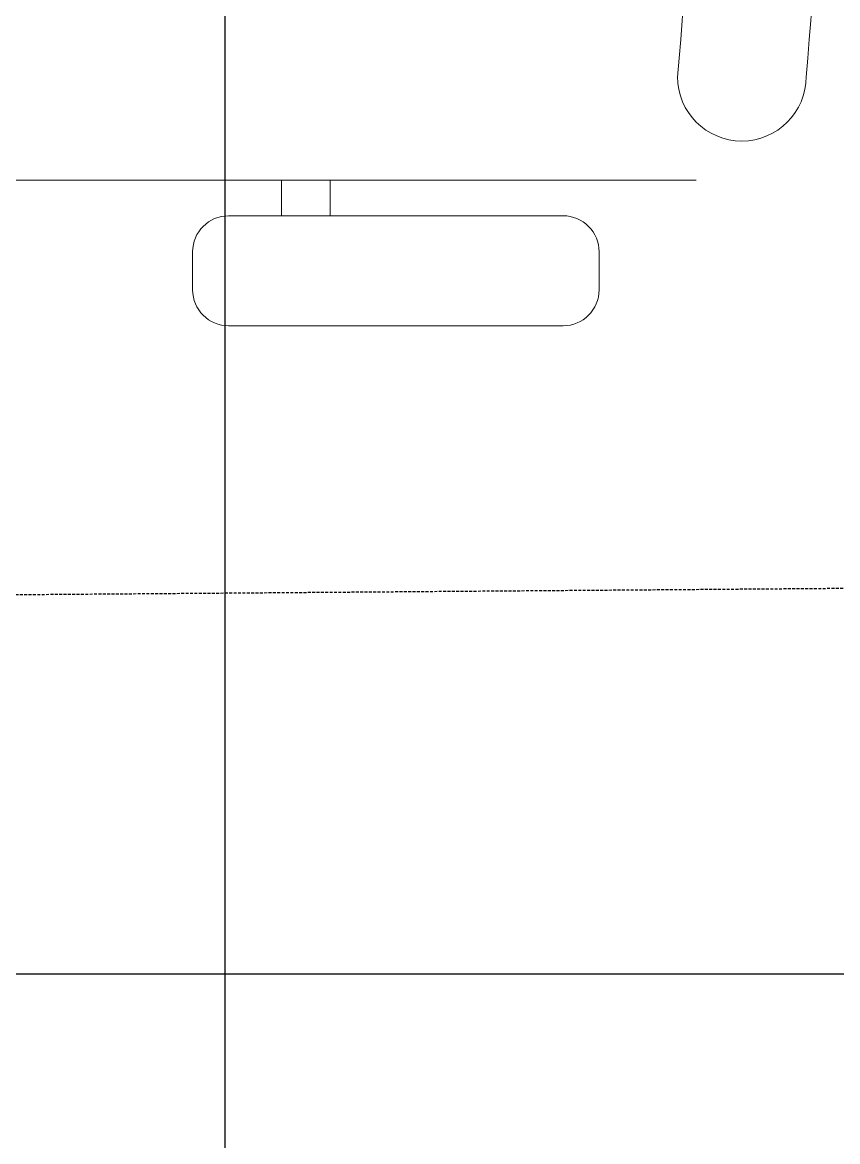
# Model space of a CAD drawing. Extents: x -178977 to 231842, y -29287 to 19916.
# Drawn here: x 29805 to 30250, y 2548 to 3159 of the extents above; entities that cross this region are included whole.
import ezdxf

# ---------------------------------------------------------------- set-up
doc = ezdxf.new("R2010")
doc.units = 0
doc.header["$LTSCALE"] = 0.25
doc.linetypes.add('DASHDOT', pattern=[25.4, 12.7, -6.35, 0, -6.35])
doc.linetypes.add('HIDDEN', pattern=[9.525, 6.35, -3.175])
doc.layers.add('01-First Floor-FUR$0$FALSE CEILING', color=251, linetype='Continuous')
for name, color, linetype, lineweight in [('01-First Floor-FUR$0$LOADING', 253, 'Continuous', 5), ('01-First Floor-FUR$0$NEW Wall', 166, 'Continuous', 5), ('E-LITE-CLNG-CNDT', 6, 'DASHDOT', 35), ('E-POWR-FLOR-CNDT', 6, 'HIDDEN', 25)]:
    doc.layers.add(name, color=color, linetype=linetype, lineweight=lineweight)

# ---------------------------------------------------------------- blocks, each defined once
blk = doc.blocks.new('*X285')
at = {"color": 0}
for p, q in [((5, 3), (5, 3)), ((5, 3), (5, 3)), ((5, 3), (5, 3)), ((5, 3), (5, 3)), ((5, 3), (5, 3)), ((5, 3), (5, 3)), ((5, 3), (5, 3)), ((5, 3), (5, 3)), ((5, 3), (5, 3)), ((5, 3), (5, 3)), ((5, 3), (5, 3)), ((5, 3), (5, 3)), ((5, 3), (5, 3)), ((5, 3), (5, 3)), ((5, 3), (5, 3)), ((5, 3), (5, 3)), ((5, 3), (5, 3)), ((5, 3), (5, 3)), ((5, 3), (5, 3)), ((5, 3), (5, 3)), ((5, 3), (5, 3)), ((5, 3), (5, 3)), ((5, 3), (5, 3)), ((5, 3), (5, 3)), ((5, 3), (5, 3)), ((5, 3), (5, 3)), ((5, 3), (5, 3)), ((5, 3), (5, 3)), ((5, 3), (5, 3)), ((5, 3), (5, 3)), ((5, 3), (5, 3)), ((5, 3), (5, 3)), ((5, 3), (5, 3)), ((5, 3), (5, 3)), ((5, 3), (5, 3)), ((5, 3), (5, 3)), ((5, 3), (5, 3)), ((5, 3), (5, 3)), ((5, 3), (5, 3)), ((5, 3), (5, 3)), ((5, 3), (5, 3)), ((5, 3), (5, 3)), ((5, 3), (5, 3)), ((5, 3), (5, 3)), ((5, 3), (5, 3)), ((5, 3), (5, 3)), ((5, 3), (5, 3)), ((5, 3), (5, 3)), ((5, 3), (5, 3)), ((5, 3), (5, 3)), ((5, 3), (5, 3)), ((5, 3), (5, 3)), ((5, 3), (5, 3)), ((5, 3), (5, 3)), ((5, 3), (5, 3)), ((5, 3), (5, 3)), ((5, 3), (5, 3)), ((5, 3), (5, 3)), ((5, 3), (5, 3)), ((5, 3), (5, 3)), ((5, 3), (5, 3)), ((5, 3), (5, 3)), ((5, 3), (5, 3)), ((5, 3), (5, 3)), ((5, 3), (5, 3)), ((5, 3), (5, 3)), ((6, 3), (5, 3)), ((5, 3), (5, 3)), ((6, 3), (5, 3)), ((5, 3), (5, 3)), ((6, 3), (5, 3)), ((5, 3), (5, 3)), ((6, 3), (5, 3)), ((5, 3), (5, 3)), ((5, 3), (5, 3)), ((5, 3), (5, 3)), ((5, 3), (5, 3)), ((5, 3), (5, 3)), ((5, 3), (5, 3)), ((5, 3), (5, 3)), ((5, 3), (5, 3)), ((5, 3), (5, 3)), ((5, 3), (5, 3)), ((5, 3), (5, 3)), ((5, 3), (5, 3)), ((5, 3), (5, 3)), ((5, 3), (5, 3)), ((5, 3), (5, 3)), ((5, 3), (5, 3)), ((5, 3), (5, 3)), ((5, 3), (5, 3)), ((5, 3), (5, 3)), ((5, 3), (5, 3)), ((5, 3), (5, 3)), ((5, 3), (5, 3)), ((5, 3), (5, 3)), ((6, 3), (6, 3)), ((6, 3), (6, 3)), ((6, 3), (6, 3)), ((6, 3), (6, 3)), ((6, 3), (6, 3)), ((6, 3), (6, 3)), ((6, 3), (6, 3)), ((6, 3), (6, 3)), ((6, 3), (6, 3)), ((6, 3), (6, 3)), ((6, 3), (6, 3)), ((6, 3), (6, 3)), ((6, 3), (6, 3)), ((6, 3), (6, 3)), ((6, 3), (6, 3)), ((6, 3), (6, 3)), ((6, 3), (6, 3)), ((6, 3), (6, 3)), ((6, 3), (6, 3)), ((6, 3), (6, 3)), ((6, 3), (6, 3)), ((6, 3), (6, 3)), ((6, 3), (6, 3)), ((6, 3), (6, 3)), ((6, 3), (6, 3)), ((6, 3), (6, 3)), ((6, 3), (6, 3)), ((6, 3), (6, 3)), ((6, 3), (6, 3)), ((6, 3), (6, 3)), ((6, 3), (6, 3)), ((6, 3), (6, 3)), ((6, 3), (6, 3)), ((6, 3), (6, 3)), ((6, 3), (6, 3)), ((6, 3), (6, 3)), ((6, 3), (6, 3)), ((6, 3), (6, 3)), ((6, 3), (6, 3)), ((6, 3), (6, 3)), ((6, 3), (6, 3)), ((6, 3), (6, 3)), ((6, 3), (6, 3)), ((6, 3), (6, 3)), ((6, 3), (6, 3)), ((6, 3), (6, 3)), ((6, 3), (6, 3)), ((6, 3), (6, 3)), ((6, 3), (6, 3)), ((6, 3), (6, 3)), ((6, 3), (6, 3)), ((6, 3), (6, 3)), ((6, 3), (6, 3)), ((6, 3), (6, 3)), ((6, 3), (6, 3)), ((6, 3), (6, 3)), ((6, 3), (6, 3)), ((6, 3), (6, 3)), ((6, 3), (6, 3)), ((6, 3), (6, 3)), ((6, 3), (6, 3)), ((6, 3), (6, 3)), ((6, 3), (6, 3)), ((6, 3), (6, 3)), ((6, 3), (6, 3)), ((6, 3), (6, 3)), ((6, 3), (6, 3)), ((6, 3), (6, 3)), ((6, 3), (6, 3)), ((6, 3), (6, 3)), ((6, 3), (6, 3)), ((6, 3), (6, 3)), ((6, 3), (6, 3)), ((6, 3), (6, 3)), ((6, 3), (6, 3)), ((6, 3), (6, 3)), ((6, 3), (6, 3)), ((6, 3), (6, 3)), ((6, 3), (6, 3)), ((6, 3), (6, 3)), ((6, 3), (6, 3)), ((6, 3), (6, 3)), ((6, 3), (6, 3)), ((6, 3), (6, 3)), ((6, 3), (6, 3)), ((6, 3), (6, 3)), ((6, 3), (6, 3)), ((6, 3), (6, 3)), ((6, 3), (6, 3)), ((6, 3), (6, 3)), ((6, 3), (6, 3)), ((6, 3), (6, 3)), ((6, 3), (6, 3)), ((6, 3), (6, 3)), ((6, 3), (6, 3)), ((6, 3), (6, 3)), ((6, 3), (6, 3)), ((6, 3), (6, 3)), ((6, 3), (6, 3)), ((6, 3), (6, 3)), ((6, 3), (6, 3)), ((6, 3), (6, 3)), ((6, 3), (6, 3)), ((6, 3), (6, 3)), ((6, 3), (6, 3)), ((6, 3), (6, 3)), ((6, 3), (6, 3)), ((6, 3), (6, 3)), ((6, 3), (6, 3)), ((6, 3), (6, 3)), ((6, 3), (6, 3)), ((6, 3), (6, 3)), ((6, 3), (6, 3)), ((6, 3), (6, 3)), ((6, 3), (6, 3)), ((6, 3), (6, 3)), ((6, 3), (6, 3)), ((6, 3), (6, 3)), ((6, 3), (6, 3)), ((6, 3), (6, 3)), ((6, 3), (6, 3)), ((6, 3), (6, 3)), ((6, 3), (6, 3)), ((6, 3), (6, 3)), ((6, 3), (6, 3)), ((6, 3), (6, 3)), ((6, 3), (6, 3)), ((6, 3), (6, 3)), ((6, 3), (6, 3)), ((6, 3), (6, 3)), ((6, 3), (6, 3)), ((6, 3), (6, 3)), ((6, 3), (6, 3)), ((6, 3), (6, 3)), ((6, 3), (6, 3)), ((6, 3), (6, 3)), ((6, 3), (6, 3)), ((6, 3), (6, 3)), ((6, 3), (6, 3)), ((6, 3), (6, 3)), ((6, 3), (6, 3)), ((6, 3), (6, 3)), ((6, 3), (6, 3)), ((6, 3), (6, 3)), ((6, 3), (6, 3)), ((6, 3), (6, 3)), ((6, 3), (6, 3)), ((6, 3), (6, 3)), ((6, 3), (6, 3)), ((6, 3), (6, 3)), ((6, 3), (6, 3)), ((6, 3), (6, 3)), ((6, 3), (6, 3)), ((6, 3), (6, 3)), ((6, 3), (6, 3)), ((6, 3), (6, 3)), ((6, 3), (6, 3)), ((6, 3), (6, 3)), ((6, 3), (6, 3)), ((6, 3), (6, 3)), ((6, 3), (6, 3)), ((6, 3), (6, 3)), ((6, 3), (6, 3)), ((6, 3), (6, 3)), ((6, 3), (6, 3)), ((6, 3), (6, 3)), ((6, 3), (6, 3)), ((6, 3), (6, 3)), ((6, 3), (6, 3)), ((6, 3), (6, 3)), ((6, 3), (6, 3)), ((6, 3), (6, 3)), ((6, 3), (6, 3)), ((6, 3), (6, 3)), ((6, 3), (6, 3)), ((6, 3), (6, 3)), ((6, 3), (6, 3)), ((6, 3), (6, 3)), ((6, 3), (6, 3)), ((6, 3), (6, 3)), ((6, 3), (6, 3)), ((6, 3), (6, 3)), ((6, 3), (6, 3)), ((6, 3), (6, 3)), ((6, 3), (6, 3)), ((6, 3), (6, 3)), ((6, 3), (6, 3)), ((6, 3), (6, 3)), ((6, 3), (6, 3)), ((6, 3), (6, 3)), ((6, 3), (6, 3)), ((6, 3), (6, 3)), ((6, 3), (6, 3)), ((6, 3), (6, 3)), ((6, 3), (6, 3)), ((6, 3), (6, 3)), ((6, 3), (6, 3)), ((6, 3), (6, 3)), ((6, 3), (6, 3)), ((6, 3), (6, 3)), ((6, 3), (6, 3)), ((6, 3), (6, 3)), ((6, 3), (6, 3)), ((6, 3), (6, 3)), ((6, 3), (5, 3)), ((6, 3), (5, 3)), ((6, 3), (5, 3)), ((6, 3), (5, 3)), ((6, 3), (5, 3)), ((6, 3), (6, 3)), ((6, 3), (6, 3)), ((6, 3), (6, 3)), ((6, 3), (6, 3)), ((6, 3), (6, 3)), ((6, 3), (6, 3)), ((6, 3), (6, 3)), ((6, 3), (6, 3)), ((6, 3), (6, 3)), ((6, 3), (6, 3)), ((6, 3), (6, 3)), ((6, 3), (6, 3)), ((6, 3), (6, 3)), ((6, 3), (6, 3)), ((6, 3), (6, 3)), ((6, 3), (6, 3)), ((6, 3), (6, 3)), ((6, 3), (6, 3)), ((6, 3), (6, 3)), ((6, 3), (6, 3)), ((6, 3), (6, 3)), ((6, 3), (6, 3)), ((6, 3), (6, 3)), ((6, 3), (6, 3)), ((6, 3), (6, 3)), ((6, 3), (6, 3)), ((6, 3), (6, 3)), ((6, 3), (6, 3)), ((6, 3), (6, 3)), ((6, 3), (6, 3)), ((6, 3), (6, 3)), ((6, 3), (6, 3)), ((6, 3), (6, 3)), ((6, 3), (6, 3)), ((6, 3), (6, 3)), ((6, 3), (6, 3)), ((6, 3), (6, 3)), ((6, 3), (6, 3)), ((6, 3), (6, 3)), ((6, 3), (6, 3)), ((6, 3), (6, 3)), ((6, 3), (6, 3)), ((6, 3), (6, 3)), ((6, 3), (6, 3)), ((6, 3), (6, 3)), ((6, 3), (6, 3)), ((6, 3), (6, 3)), ((6, 3), (6, 3)), ((6, 3), (6, 3)), ((6, 3), (6, 3)), ((6, 3), (6, 3)), ((6, 3), (6, 3)), ((6, 3), (6, 3)), ((6, 3), (6, 3)), ((6, 3), (6, 3)), ((6, 3), (6, 3)), ((6, 3), (6, 3)), ((6, 3), (6, 3)), ((6, 3), (6, 3)), ((6, 3), (6, 3)), ((6, 3), (6, 3)), ((6, 3), (6, 3)), ((6, 3), (6, 3)), ((6, 3), (6, 3)), ((6, 3), (6, 3)), ((6, 3), (6, 3)), ((6, 3), (6, 3)), ((6, 3), (6, 3)), ((6, 3), (6, 3)), ((6, 3), (6, 3)), ((6, 3), (6, 3)), ((6, 3), (6, 3)), ((6, 3), (6, 3)), ((6, 3), (6, 3)), ((6, 3), (6, 3)), ((6, 3), (6, 3)), ((6, 3), (6, 3)), ((6, 3), (6, 3)), ((6, 3), (6, 3)), ((6, 3), (6, 3)), ((6, 3), (6, 3)), ((6, 3), (6, 3)), ((6, 3), (6, 3)), ((6, 3), (6, 3)), ((6, 3), (6, 3)), ((6, 3), (6, 3)), ((6, 3), (6, 3)), ((6, 3), (6, 3)), ((6, 3), (6, 3)), ((6, 3), (6, 3)), ((6, 3), (6, 3)), ((6, 3), (6, 3)), ((6, 3), (6, 3)), ((6, 3), (6, 3)), ((6, 3), (6, 3)), ((6, 3), (6, 3)), ((6, 3), (6, 3)), ((6, 3), (6, 3)), ((6, 3), (6, 3)), ((6, 3), (6, 3)), ((6, 3), (6, 3)), ((6, 3), (6, 3)), ((6, 3), (6, 3)), ((6, 3), (6, 3)), ((6, 3), (6, 3)), ((6, 3), (6, 3)), ((6, 3), (6, 3)), ((6, 3), (6, 3)), ((6, 3), (6, 3)), ((6, 3), (6, 3)), ((6, 3), (6, 3)), ((6, 3), (6, 3)), ((6, 3), (6, 3)), ((6, 3), (6, 3)), ((6, 3), (6, 3)), ((6, 3), (6, 3)), ((6, 3), (6, 3)), ((6, 3), (6, 3)), ((6, 3), (6, 3)), ((6, 3), (6, 3)), ((6, 3), (6, 3)), ((6, 3), (6, 3)), ((6, 3), (6, 3)), ((6, 3), (6, 3)), ((6, 3), (6, 3)), ((6, 3), (6, 3)), ((6, 3), (6, 3)), ((6, 3), (6, 3)), ((6, 3), (6, 3)), ((6, 3), (6, 3)), ((6, 3), (6, 3)), ((6, 3), (6, 3)), ((6, 3), (6, 3)), ((6, 3), (6, 3)), ((6, 3), (6, 3)), ((6, 3), (6, 3)), ((6, 3), (6, 3)), ((6, 3), (6, 3)), ((6, 3), (6, 3)), ((6, 3), (6, 3)), ((6, 3), (6, 3)), ((6, 3), (6, 3)), ((6, 3), (6, 3)), ((6, 3), (6, 3)), ((6, 3), (6, 3)), ((6, 3), (6, 3)), ((6, 3), (6, 3)), ((6, 3), (6, 3)), ((6, 3), (6, 3)), ((6, 3), (6, 3)), ((6, 3), (6, 3)), ((6, 3), (6, 3)), ((6, 3), (6, 3)), ((6, 3), (6, 3)), ((6, 3), (6, 3)), ((6, 3), (6, 3)), ((6, 3), (6, 3)), ((6, 3), (6, 3)), ((6, 3), (6, 3)), ((6, 3), (6, 3)), ((6, 3), (6, 3)), ((6, 3), (6, 3)), ((6, 3), (6, 3)), ((6, 3), (6, 3)), ((6, 3), (6, 3)), ((6, 3), (6, 3)), ((6, 3), (6, 3)), ((6, 3), (6, 3)), ((6, 3), (6, 3)), ((6, 3), (6, 3)), ((6, 3), (6, 3)), ((6, 3), (6, 3)), ((6, 3), (6, 3)), ((6, 3), (6, 3)), ((6, 3), (6, 3)), ((6, 3), (6, 3)), ((6, 3), (6, 3)), ((6, 3), (6, 3)), ((6, 3), (6, 3)), ((6, 3), (6, 3)), ((6, 3), (6, 3)), ((6, 3), (6, 3)), ((6, 3), (6, 3)), ((6, 3), (6, 3)), ((6, 3), (6, 3)), ((6, 3), (6, 3)), ((6, 3), (6, 3)), ((6, 3), (6, 3)), ((6, 3), (6, 3)), ((6, 3), (6, 3)), ((6, 3), (6, 3)), ((6, 3), (6, 3)), ((6, 3), (6, 3)), ((6, 3), (6, 3)), ((6, 3), (6, 3)), ((6, 3), (6, 3)), ((6, 3), (6, 3)), ((6, 3), (6, 3)), ((6, 3), (6, 3)), ((6, 3), (6, 3)), ((6, 3), (6, 3)), ((6, 3), (6, 3)), ((6, 3), (6, 3)), ((6, 3), (6, 3)), ((6, 3), (6, 3)), ((6, 3), (6, 3)), ((6, 3), (6, 3)), ((6, 3), (6, 3)), ((6, 3), (6, 3)), ((6, 3), (6, 3)), ((6, 3), (6, 3)), ((6, 3), (6, 3)), ((6, 3), (6, 3)), ((6, 3), (6, 3)), ((6, 3), (6, 3)), ((6, 3), (6, 3)), ((6, 3), (6, 3)), ((6, 3), (6, 3)), ((6, 3), (6, 3)), ((6, 3), (6, 3)), ((6, 3), (6, 3)), ((6, 3), (6, 3)), ((6, 3), (6, 3)), ((6, 3), (6, 3)), ((6, 3), (6, 3)), ((6, 3), (6, 3)), ((6, 3), (6, 3)), ((6, 3), (6, 3)), ((6, 3), (6, 3)), ((6, 3), (6, 3)), ((6, 3), (6, 3)), ((6, 3), (6, 3)), ((6, 3), (6, 3)), ((6, 3), (6, 3)), ((6, 3), (6, 3)), ((6, 3), (6, 3)), ((6, 3), (6, 3)), ((6, 3), (6, 3)), ((6, 3), (6, 3)), ((6, 3), (6, 3)), ((6, 3), (6, 3)), ((6, 3), (6, 3)), ((6, 3), (6, 3)), ((6, 3), (6, 3)), ((6, 3), (6, 3)), ((6, 3), (6, 3)), ((6, 3), (6, 3)), ((6, 3), (6, 3)), ((6, 3), (6, 3)), ((6, 3), (6, 3)), ((6, 3), (6, 3)), ((6, 3), (6, 3)), ((6, 3), (6, 3)), ((6, 3), (6, 3)), ((6, 3), (6, 3)), ((6, 3), (6, 3)), ((6, 3), (6, 3)), ((6, 3), (6, 3)), ((6, 3), (6, 3)), ((6, 3), (6, 3)), ((6, 3), (6, 3)), ((6, 3), (6, 3)), ((6, 3), (6, 3)), ((6, 3), (6, 3)), ((6, 3), (6, 3)), ((6, 3), (6, 3)), ((6, 3), (6, 3)), ((6, 3), (6, 3)), ((6, 3), (6, 3)), ((6, 3), (6, 3)), ((6, 3), (6, 3)), ((6, 3), (6, 3)), ((6, 3), (6, 3)), ((6, 3), (6, 3)), ((6, 3), (6, 3)), ((6, 3), (6, 3)), ((6, 3), (6, 3)), ((6, 3), (6, 3)), ((6, 3), (6, 3)), ((6, 3), (6, 3)), ((6, 3), (6, 3)), ((6, 3), (6, 3)), ((6, 3), (6, 3)), ((6, 3), (6, 3)), ((6, 3), (6, 3)), ((6, 3), (6, 3)), ((6, 3), (6, 3)), ((6, 3), (6, 3)), ((6, 3), (6, 3)), ((6, 3), (6, 3)), ((6, 3), (6, 3)), ((6, 3), (6, 3)), ((6, 3), (6, 3)), ((6, 3), (6, 3)), ((6, 3), (6, 3)), ((6, 3), (6, 3)), ((6, 3), (6, 3)), ((6, 3), (6, 3)), ((6, 3), (6, 3)), ((6, 3), (6, 3)), ((6, 3), (6, 3)), ((6, 3), (6, 3)), ((6, 3), (6, 3)), ((6, 3), (6, 3)), ((6, 3), (6, 3)), ((6, 3), (6, 3)), ((6, 3), (6, 3)), ((6, 3), (6, 3)), ((6, 3), (6, 3)), ((6, 3), (6, 3)), ((6, 3), (6, 3)), ((6, 3), (6, 3)), ((6, 3), (6, 3)), ((6, 3), (6, 3)), ((6, 3), (6, 3)), ((6, 3), (6, 3)), ((6, 3), (6, 3))]:
    blk.add_line(p, q, dxfattribs=at)
blk = doc.blocks.new('*X286')
at = {"color": 0}
for p, q in [((13, 1), (13, 1)), ((13, 1), (13, 1)), ((13, 1), (13, 1)), ((13, 1), (13, 1)), ((13, 1), (13, 1)), ((13, 1), (13, 1)), ((13, 1), (13, 1)), ((13, 1), (13, 1)), ((13, 1), (13, 1)), ((13, 1), (13, 1)), ((13, 1), (13, 1)), ((13, 1), (13, 1)), ((13, 1), (13, 1)), ((13, 1), (13, 1)), ((13, 1), (13, 1)), ((13, 1), (14, 1)), ((13, 1), (14, 1)), ((13, 1), (14, 1)), ((13, 1), (13, 1)), ((13, 1), (13, 1)), ((13, 1), (13, 1)), ((13, 1), (13, 1)), ((13, 1), (13, 1)), ((13, 1), (13, 1)), ((13, 1), (13, 1)), ((13, 1), (13, 1)), ((13, 1), (13, 1)), ((13, 1), (13, 1)), ((13, 1), (13, 1)), ((13, 1), (13, 1)), ((13, 1), (13, 1)), ((13, 1), (13, 1)), ((13, 1), (13, 1)), ((13, 1), (13, 1)), ((13, 1), (13, 1)), ((13, 1), (13, 1)), ((13, 1), (13, 1)), ((13, 1), (13, 1)), ((13, 1), (13, 1)), ((13, 1), (13, 1)), ((13, 1), (13, 1)), ((13, 1), (13, 1)), ((13, 1), (13, 1)), ((13, 1), (13, 1)), ((13, 1), (13, 1)), ((13, 1), (13, 1)), ((13, 1), (13, 1)), ((13, 1), (13, 1)), ((13, 1), (13, 1)), ((13, 1), (13, 1)), ((13, 1), (13, 1)), ((13, 1), (13, 1)), ((13, 1), (13, 1)), ((13, 1), (13, 1)), ((13, 1), (13, 1)), ((13, 1), (13, 1)), ((13, 1), (13, 1)), ((13, 1), (13, 1)), ((13, 1), (13, 1)), ((13, 1), (13, 1)), ((13, 1), (13, 1)), ((13, 1), (13, 1)), ((13, 1), (13, 1)), ((13, 1), (13, 1)), ((13, 1), (13, 1)), ((13, 1), (13, 1)), ((13, 1), (13, 1)), ((13, 1), (13, 1)), ((13, 1), (13, 1)), ((13, 1), (13, 1)), ((13, 1), (13, 1)), ((13, 1), (13, 1)), ((13, 1), (13, 1)), ((13, 1), (13, 1)), ((13, 1), (13, 1)), ((13, 1), (13, 1)), ((13, 1), (13, 1)), ((13, 1), (13, 1)), ((13, 1), (13, 1)), ((13, 1), (13, 1)), ((13, 1), (13, 1)), ((13, 1), (13, 1)), ((13, 1), (13, 1)), ((13, 1), (13, 1)), ((13, 1), (13, 1)), ((13, 1), (13, 1)), ((13, 1), (13, 1)), ((13, 1), (13, 1)), ((13, 1), (13, 1)), ((13, 1), (13, 1)), ((13, 1), (13, 1)), ((13, 1), (13, 1)), ((13, 1), (13, 1)), ((13, 1), (13, 1)), ((13, 1), (13, 1)), ((13, 1), (13, 1)), ((13, 1), (13, 1)), ((13, 1), (13, 1)), ((13, 1), (13, 1)), ((13, 1), (13, 1)), ((13, 1), (13, 1)), ((13, 1), (13, 1)), ((13, 1), (13, 1)), ((13, 1), (13, 1)), ((13, 1), (13, 1)), ((13, 1), (13, 1)), ((13, 1), (13, 1)), ((13, 1), (13, 1)), ((13, 1), (13, 1)), ((13, 1), (13, 1)), ((13, 1), (13, 1)), ((13, 1), (13, 1)), ((13, 1), (13, 1)), ((13, 1), (13, 1)), ((13, 1), (13, 1)), ((13, 1), (13, 1)), ((13, 1), (13, 1)), ((13, 1), (13, 1)), ((13, 1), (13, 1)), ((13, 1), (13, 1)), ((13, 1), (13, 1)), ((13, 1), (13, 1)), ((13, 1), (13, 1)), ((13, 1), (14, 1)), ((13, 0), (13, 0)), ((13, 0), (13, 0)), ((13, 0), (13, 0)), ((13, 0), (13, 0)), ((13, 0), (13, 0)), ((13, 0), (13, 0)), ((13, 0), (13, 0)), ((13, 0), (13, 0)), ((13, 0), (13, 0)), ((13, 0), (13, 0)), ((13, 0), (13, 0)), ((13, 0), (13, 0)), ((13, 0), (13, 0)), ((13, 0), (13, 0)), ((13, 0), (13, 0)), ((13, 0), (13, 0)), ((13, 0), (13, 0)), ((13, 0), (13, 0)), ((13, 0), (13, 0)), ((13, 0), (13, 0)), ((13, 0), (13, 0)), ((13, 0), (13, 0)), ((13, 0), (13, 0)), ((13, 0), (13, 0)), ((13, 0), (13, 0)), ((13, 0), (13, 0)), ((13, 0), (13, 0)), ((13, 0), (13, 0)), ((13, 0), (13, 0)), ((13, 0), (13, 0)), ((13, 0), (13, 0)), ((13, 0), (13, 0)), ((13, 0), (13, 0)), ((13, 0), (13, 0)), ((13, 0), (13, 0)), ((13, 0), (13, 0)), ((13, 0), (13, 0)), ((13, 0), (13, 0)), ((13, 0), (13, 0)), ((13, 0), (13, 0)), ((13, 0), (13, 0)), ((13, 0), (13, 0)), ((13, 0), (13, 0)), ((13, 0), (13, 0)), ((13, 0), (13, 0)), ((13, 0), (13, 0)), ((13, 0), (13, 0)), ((13, 0), (13, 0)), ((13, 0), (14, 0)), ((13, 0), (14, 0)), ((13, 0), (13, 0)), ((13, 0), (14, 0)), ((14, 1), (14, 1)), ((14, 1), (14, 1)), ((14, 1), (14, 1)), ((14, 1), (14, 1)), ((14, 1), (14, 1)), ((14, 1), (14, 1)), ((14, 1), (14, 1)), ((14, 1), (14, 1)), ((14, 1), (14, 1)), ((14, 1), (14, 1)), ((14, 1), (14, 1)), ((14, 1), (14, 1)), ((14, 1), (14, 1)), ((14, 1), (14, 1)), ((14, 1), (14, 1)), ((14, 1), (14, 1)), ((14, 1), (14, 1)), ((14, 1), (14, 1)), ((14, 1), (14, 1)), ((14, 1), (14, 1)), ((14, 1), (14, 1)), ((14, 1), (14, 1)), ((14, 1), (14, 1)), ((14, 1), (14, 1)), ((14, 1), (14, 1)), ((14, 1), (14, 1)), ((14, 1), (14, 1)), ((14, 1), (14, 1)), ((14, 1), (14, 1)), ((14, 1), (14, 1)), ((14, 1), (14, 1)), ((14, 1), (14, 1)), ((14, 1), (14, 1)), ((14, 1), (14, 1)), ((14, 1), (14, 1)), ((14, 1), (14, 1)), ((14, 1), (14, 1)), ((14, 1), (14, 1)), ((14, 1), (14, 1)), ((14, 1), (14, 1)), ((14, 1), (14, 1)), ((14, 1), (14, 1)), ((14, 1), (14, 1)), ((14, 1), (14, 1)), ((14, 1), (14, 1)), ((14, 1), (14, 1)), ((14, 1), (14, 1)), ((14, 1), (14, 1)), ((14, 1), (14, 1)), ((14, 1), (14, 1)), ((14, 1), (14, 1)), ((14, 1), (14, 1)), ((14, 1), (14, 1)), ((14, 1), (14, 1)), ((14, 1), (14, 1)), ((14, 1), (14, 1)), ((14, 1), (14, 1)), ((14, 1), (14, 1)), ((14, 1), (14, 1)), ((14, 1), (14, 1)), ((14, 1), (14, 1)), ((14, 1), (14, 1)), ((14, 1), (14, 1)), ((14, 1), (14, 1)), ((14, 1), (14, 1)), ((14, 1), (14, 1)), ((14, 1), (14, 1)), ((14, 1), (14, 1)), ((14, 1), (14, 1)), ((14, 1), (14, 1)), ((14, 1), (14, 1)), ((14, 1), (14, 1)), ((14, 1), (14, 1)), ((14, 1), (14, 1)), ((14, 1), (14, 1)), ((14, 1), (14, 1)), ((14, 1), (14, 1)), ((14, 1), (14, 1)), ((14, 1), (14, 1)), ((14, 1), (14, 1)), ((14, 1), (14, 1)), ((14, 1), (14, 1)), ((14, 1), (14, 1)), ((14, 1), (14, 1)), ((14, 1), (14, 1)), ((14, 1), (14, 1)), ((14, 1), (14, 1)), ((14, 1), (14, 1)), ((14, 1), (14, 1)), ((14, 1), (14, 1)), ((14, 1), (14, 1)), ((14, 1), (14, 1)), ((14, 1), (14, 1)), ((14, 1), (14, 1)), ((14, 0), (14, 0)), ((14, 0), (14, 0)), ((14, 0), (14, 0)), ((14, 0), (14, 0)), ((14, 0), (14, 0)), ((14, 0), (14, 0)), ((14, 0), (14, 0)), ((14, 0), (14, 0)), ((14, 0), (14, 0)), ((14, 0), (14, 0)), ((14, 0), (14, 0)), ((14, 0), (14, 0)), ((14, 0), (14, 0)), ((14, 0), (14, 0)), ((14, 0), (14, 0)), ((14, 0), (14, 0)), ((14, 0), (14, 0)), ((14, 0), (14, 0)), ((14, 0), (14, 0)), ((14, 0), (14, 0)), ((14, 0), (14, 0)), ((14, 0), (14, 0)), ((14, 0), (14, 0)), ((14, 0), (14, 0)), ((14, 0), (14, 0)), ((14, 0), (14, 0)), ((14, 0), (14, 0)), ((14, 0), (14, 0)), ((14, 0), (14, 0)), ((14, 0), (14, 0)), ((14, 0), (14, 0)), ((14, 0), (14, 0)), ((14, 0), (14, 0)), ((14, 0), (14, 0)), ((14, 0), (14, 0)), ((14, 0), (14, 0)), ((14, 0), (14, 0)), ((14, 0), (14, 0)), ((14, 0), (14, 0)), ((14, 0), (14, 0)), ((14, 0), (14, 0)), ((14, 0), (14, 0)), ((14, 0), (14, 0)), ((14, 0), (14, 0)), ((14, 0), (14, 0)), ((14, 0), (14, 0)), ((14, 0), (14, 0)), ((14, 0), (14, 0)), ((13, 0), (13, 0)), ((13, 0), (14, 0)), ((13, 0), (13, 0)), ((13, 0), (14, 0)), ((13, 0), (13, 0)), ((13, 0), (14, 0)), ((13, 0), (13, 0)), ((13, 0), (13, 0)), ((13, 0), (13, 0)), ((13, 0), (13, 0)), ((13, 0), (14, 0)), ((13, 0), (13, 0)), ((13, 0), (14, 0)), ((13, 0), (13, 0)), ((13, 0), (14, 0)), ((13, 0), (13, 0)), ((13, 0), (14, 0)), ((13, 0), (13, 0)), ((13, 0), (14, 0)), ((13, 0), (13, 0)), ((13, 0), (14, 0)), ((13, 0), (13, 0)), ((13, 0), (14, 0)), ((13, 0), (13, 0)), ((13, 0), (13, 0)), ((13, 0), (13, 0)), ((13, 0), (14, 0)), ((13, 0), (13, 0)), ((13, 0), (14, 0)), ((13, 0), (13, 0)), ((13, 0), (14, 0)), ((13, 0), (13, 0)), ((13, 0), (14, 0)), ((13, 0), (13, 0)), ((13, 0), (13, 0)), ((13, 0), (13, 0)), ((13, 0), (13, 0)), ((13, 0), (13, 0)), ((13, 0), (13, 0)), ((13, 0), (13, 0)), ((13, 0), (13, 0)), ((13, 0), (13, 0)), ((13, 0), (13, 0)), ((13, 0), (13, 0)), ((13, 0), (13, 0)), ((13, 0), (13, 0)), ((13, 0), (13, 0)), ((13, 0), (13, 0)), ((13, 0), (13, 0)), ((13, 0), (13, 0)), ((13, 0), (13, 0)), ((13, 0), (13, 0)), ((13, 0), (13, 0)), ((13, 0), (13, 0)), ((13, 0), (13, 0)), ((13, 0), (13, 0)), ((13, 0), (13, 0)), ((13, 0), (13, 0)), ((13, 0), (13, 0)), ((13, 0), (13, 0)), ((13, 0), (13, 0)), ((13, 0), (13, 0)), ((13, 0), (13, 0)), ((13, 0), (13, 0)), ((13, -1), (13, -1)), ((13, -1), (13, -1)), ((13, -1), (13, -1)), ((13, -1), (13, -1)), ((13, -1), (13, -1)), ((13, -1), (14, -1)), ((13, -1), (13, -1)), ((14, 0), (14, 0)), ((14, 0), (14, 0)), ((14, 0), (14, 0)), ((14, 0), (14, 0)), ((14, 0), (14, 0)), ((14, 0), (14, 0)), ((14, 0), (14, 0)), ((14, 0), (14, 0)), ((14, 0), (14, 0)), ((14, 0), (14, 0)), ((14, 0), (14, 0)), ((14, 0), (14, 0)), ((14, 0), (14, 0)), ((14, 0), (14, 0)), ((14, 0), (14, 0)), ((13, 0), (14, 0)), ((14, 0), (14, 0)), ((14, 0), (14, 0)), ((14, 0), (14, 0)), ((14, 0), (14, 0)), ((14, 0), (14, 0)), ((14, 0), (14, 0)), ((14, 0), (14, 0)), ((14, 0), (14, 0)), ((14, 0), (14, 0)), ((14, 0), (14, 0)), ((14, 0), (14, 0)), ((14, 0), (14, 0)), ((14, 0), (14, 0)), ((14, 0), (14, 0)), ((14, 0), (14, 0)), ((14, 0), (14, 0)), ((14, 0), (14, 0)), ((14, 0), (14, 0)), ((14, 0), (14, 0)), ((14, 0), (14, 0)), ((14, 0), (14, 0)), ((14, 0), (14, 0)), ((14, 0), (14, 0)), ((14, 0), (14, 0)), ((14, 0), (14, 0)), ((14, 0), (14, 0)), ((14, 0), (14, 0)), ((14, 0), (14, 0)), ((14, 0), (14, 0)), ((14, 0), (14, 0)), ((14, 0), (14, 0)), ((14, 0), (14, 0)), ((14, 0), (14, 0)), ((14, 0), (14, 0)), ((14, -1), (14, -1)), ((14, -1), (14, -1)), ((14, -1), (14, -1)), ((14, -1), (14, -1)), ((14, -1), (14, -1))]:
    blk.add_line(p, q, dxfattribs=at)
blk = doc.blocks.new('01-First Floor-FUR$0$GF21018-P')
at = {"color": 0}
for p, q in [((0.22049, 0.47563), (0.22049, 0.0675)), ((0.25963, 0.34221), (0.2804, 0.34221)), ((0.24001, 0.32259), (0.24001, 0.14)), ((0.30001, 0.32259), (0.30001, 0.14)), ((0.22049, 0.29372), (0.24001, 0.29372)), ((0.22049, 0.26708), (0.24001, 0.26708)), ((0.25963, 0.12039), (0.2804, 0.12039))]:
    blk.add_line(p, q, dxfattribs=at)
for points in [[(0.24001, 0.29372), (0.24001, 0.29372), (0.24001, 0.29372), (0.24001, 0.29372), (0.24001, 0.29372), (0.24001, 0.29372), (0.24001, 0.29372), (0.24001, 0.29372), (0.24001, 0.29372), (0.24001, 0.29372), (0.24001, 0.29372), (0.24001, 0.29372), (0.24001, 0.29372), (0.24001, 0.29372), (0.24001, 0.29372), (0.24001, 0.29372), (0.24001, 0.29372), (0.24001, 0.29372), (0.24001, 0.29372), (0.24001, 0.29372), (0.24001, 0.29372), (0.24001, 0.29372), (0.24001, 0.29372), (0.24001, 0.29372), (0.24001, 0.29372), (0.24001, 0.29372), (0.24001, 0.29372), (0.24001, 0.29372), (0.24001, 0.29372), (0.24001, 0.29372), (0.24001, 0.29372), (0.24001, 0.29372), (0.24001, 0.29372), (0.24001, 0.29372), (0.24001, 0.29372), (0.24001, 0.29372), (0.24001, 0.29372), (0.24001, 0.29372), (0.24001, 0.29372), (0.24001, 0.29372), (0.24001, 0.29372), (0.24001, 0.29372), (0.24001, 0.29372), (0.24001, 0.29372), (0.24001, 0.29372), (0.24001, 0.29372), (0.24001, 0.29372), (0.24001, 0.29372), (0.24001, 0.29372), (0.24001, 0.29372), (0.24001, 0.29372), (0.24001, 0.29372), (0.24001, 0.29372), (0.24001, 0.29372), (0.24001, 0.29372), (0.24001, 0.29372), (0.24001, 0.29372), (0.24001, 0.29372), (0.24001, 0.29372), (0.24001, 0.29372), (0.24001, 0.29372), (0.24001, 0.29372), (0.24001, 0.29372), (0.24001, 0.29372), (0.24001, 0.29372), (0.24001, 0.29372), (0.24001, 0.29372), (0.24001, 0.29372), (0.24001, 0.29372), (0.24001, 0.29372), (0.24001, 0.29372), (0.24001, 0.29372), (0.24001, 0.29372), (0.24001, 0.29372), (0.24001, 0.29372), (0.24001, 0.29372), (0.24001, 0.29372), (0.24001, 0.29372), (0.24001, 0.29372), (0.24001, 0.29372), (0.24001, 0.29372), (0.24001, 0.29372), (0.24001, 0.29372), (0.24001, 0.29372), (0.24001, 0.29372), (0.24001, 0.29372), (0.24001, 0.29372), (0.24001, 0.29372), (0.24001, 0.29372), (0.24001, 0.29372), (0.24001, 0.29372), (0.24001, 0.29372), (0.24001, 0.29372), (0.24001, 0.29372), (0.24001, 0.29372), (0.24001, 0.29372), (0.24001, 0.29372), (0.24001, 0.29372), (0.24001, 0.29372), (0.24001, 0.29372), (0.24001, 0.29372), (0.24001, 0.29372), (0.24001, 0.29372), (0.24001, 0.29372), (0.24001, 0.29372), (0.24001, 0.29372), (0.24001, 0.29372), (0.24001, 0.29372), (0.24001, 0.29372), (0.24001, 0.29372), (0.24001, 0.29372), (0.24001, 0.29372), (0.24001, 0.29372), (0.24001, 0.29372), (0.24001, 0.29372), (0.24001, 0.29372), (0.24001, 0.29372), (0.24001, 0.29372), (0.24001, 0.29372), (0.24001, 0.29372), (0.24001, 0.29372), (0.24001, 0.29372), (0.24001, 0.29372), (0.24001, 0.29372), (0.24001, 0.29372), (0.24001, 0.29372), (0.24001, 0.29372), (0.24001, 0.29372), (0.24001, 0.29372), (0.24001, 0.29372), (0.24001, 0.29372), (0.24001, 0.29372), (0.24001, 0.29372), (0.24001, 0.29372), (0.24001, 0.29372), (0.24001, 0.29372), (0.24001, 0.29372), (0.24001, 0.29372), (0.24001, 0.29372), (0.24001, 0.29372), (0.24001, 0.29372), (0.24001, 0.29372), (0.24001, 0.29372), (0.24001, 0.29372), (0.24001, 0.29372), (0.24001, 0.29372), (0.24001, 0.29372), (0.24001, 0.29372), (0.24001, 0.29372), (0.24001, 0.29372), (0.24001, 0.29372), (0.24001, 0.29372), (0.24001, 0.29372), (0.24001, 0.29372), (0.24001, 0.29372), (0.24001, 0.29372), (0.24001, 0.29372), (0.24001, 0.29372), (0.24001, 0.29372), (0.24001, 0.29372), (0.24001, 0.29372), (0.24001, 0.29372), (0.24001, 0.29372), (0.24001, 0.29372), (0.24001, 0.29372), (0.24001, 0.29372), (0.24001, 0.29372), (0.24001, 0.29372), (0.24001, 0.29372), (0.24001, 0.29372), (0.24001, 0.29372), (0.24001, 0.29372), (0.24001, 0.29372), (0.24001, 0.29372), (0.24001, 0.29372), (0.24001, 0.29372), (0.24001, 0.29372), (0.24001, 0.29372), (0.24001, 0.29372), (0.24001, 0.29372), (0.24001, 0.29372), (0.24001, 0.29372), (0.24001, 0.29372), (0.24001, 0.29372), (0.24001, 0.29372), (0.24001, 0.29372), (0.24001, 0.29372), (0.24001, 0.29372), (0.24001, 0.29372), (0.24001, 0.29372), (0.24001, 0.29372), (0.24001, 0.29372), (0.24001, 0.29372), (0.24001, 0.29372), (0.24001, 0.29372), (0.24001, 0.29372), (0.24001, 0.29372), (0.24001, 0.29372), (0.24001, 0.29372), (0.24001, 0.29372), (0.24001, 0.29372), (0.24001, 0.29372), (0.24001, 0.29372), (0.24001, 0.29372), (0.24001, 0.29372), (0.24001, 0.29372), (0.24001, 0.29372), (0.24001, 0.29372), (0.24001, 0.29372), (0.24001, 0.29372), (0.24001, 0.29372), (0.24001, 0.29372), (0.24001, 0.29372), (0.24001, 0.29372), (0.24001, 0.29372), (0.24001, 0.29372), (0.24001, 0.29372), (0.24001, 0.29372), (0.24001, 0.29372), (0.24001, 0.29372), (0.24001, 0.29372), (0.24001, 0.29372), (0.24001, 0.29372), (0.24001, 0.29372), (0.24001, 0.29372), (0.24001, 0.29372), (0.24001, 0.29372), (0.24001, 0.29372), (0.24001, 0.29372), (0.24001, 0.29372), (0.24001, 0.29372), (0.24001, 0.29372), (0.24001, 0.29372), (0.24001, 0.29372), (0.24001, 0.29372), (0.24001, 0.29372), (0.24001, 0.29372), (0.24001, 0.29372), (0.24001, 0.29372), (0.24001, 0.29372), (0.24001, 0.29372), (0.24001, 0.29372), (0.24001, 0.29372), (0.24001, 0.29372), (0.24001, 0.29372), (0.24001, 0.29372), (0.24001, 0.29372), (0.24001, 0.29372), (0.24001, 0.29372), (0.24001, 0.29372), (0.24001, 0.29372), (0.24001, 0.29372), (0.24001, 0.29372), (0.24001, 0.29372), (0.24001, 0.29372), (0.24001, 0.29372), (0.24001, 0.29372), (0.24001, 0.29372), (0.24001, 0.29372), (0.24001, 0.29372), (0.24001, 0.29372), (0.24001, 0.29372), (0.24001, 0.29372), (0.24001, 0.29372), (0.24001, 0.29372), (0.24001, 0.29372), (0.24001, 0.29372), (0.24001, 0.29372), (0.24001, 0.29372), (0.24001, 0.29372), (0.24001, 0.29372), (0.24001, 0.29372), (0.24001, 0.29372), (0.24001, 0.29372), (0.24001, 0.29372), (0.24001, 0.29372), (0.24001, 0.29372)], [(0.24001, 0.29372), (0.24001, 0.29372), (0.24001, 0.29372), (0.24001, 0.29372), (0.24001, 0.29372), (0.24001, 0.29372), (0.24001, 0.29372), (0.24001, 0.29372), (0.24001, 0.29372), (0.24001, 0.29372), (0.24001, 0.29372), (0.24001, 0.29372), (0.24001, 0.29372), (0.24001, 0.29372), (0.24001, 0.29372), (0.24001, 0.29372), (0.24001, 0.29372), (0.24001, 0.29372), (0.24001, 0.29372), (0.24001, 0.29372), (0.24001, 0.29372), (0.24001, 0.29372), (0.24001, 0.29372), (0.24001, 0.29372), (0.24001, 0.29372), (0.24001, 0.29372), (0.24001, 0.29372), (0.24001, 0.29372), (0.24001, 0.29372), (0.24001, 0.29372), (0.24001, 0.29372), (0.24001, 0.29372), (0.24001, 0.29372), (0.24001, 0.29372), (0.24001, 0.29372), (0.24001, 0.29372), (0.24001, 0.29372), (0.24001, 0.29372), (0.24001, 0.29372), (0.24001, 0.29372), (0.24001, 0.29372), (0.24001, 0.29372), (0.24001, 0.29372), (0.24001, 0.29372), (0.24001, 0.29372), (0.24001, 0.29372), (0.24001, 0.29372), (0.24001, 0.29372), (0.24001, 0.29372), (0.24001, 0.29372), (0.24001, 0.29372), (0.24001, 0.29372), (0.24001, 0.29372), (0.24001, 0.29372), (0.24001, 0.29372), (0.24001, 0.29372), (0.24001, 0.29372), (0.24001, 0.29372), (0.24001, 0.29372), (0.24001, 0.29372), (0.24001, 0.29372), (0.24001, 0.29372), (0.24001, 0.29372), (0.24001, 0.29372), (0.24001, 0.29372), (0.24001, 0.29372), (0.24001, 0.29372), (0.24001, 0.29372), (0.24001, 0.29372), (0.24001, 0.29372), (0.24001, 0.29372), (0.24001, 0.29372), (0.24001, 0.29372), (0.24001, 0.29372), (0.24001, 0.29372), (0.24001, 0.29372), (0.24001, 0.29372), (0.24001, 0.29372), (0.24001, 0.29372), (0.24001, 0.29372), (0.24001, 0.29372), (0.24001, 0.29372), (0.24001, 0.29372), (0.24001, 0.29372), (0.24001, 0.29372), (0.24001, 0.29372), (0.24001, 0.29372), (0.24001, 0.29372), (0.24001, 0.29372), (0.24001, 0.29372), (0.24001, 0.29372), (0.24001, 0.29372), (0.24001, 0.29372), (0.24001, 0.29372), (0.24001, 0.29372), (0.24001, 0.29372), (0.24001, 0.29372), (0.24001, 0.29372), (0.24001, 0.29372), (0.24001, 0.29372), (0.24001, 0.29372), (0.24001, 0.29372), (0.24001, 0.29372), (0.24001, 0.29372), (0.24001, 0.29372), (0.24001, 0.29372), (0.24001, 0.29372), (0.24001, 0.29372), (0.24001, 0.29372), (0.24001, 0.29372), (0.24001, 0.29372), (0.24001, 0.29372), (0.24001, 0.29372), (0.24001, 0.29372), (0.24001, 0.29372), (0.24001, 0.29372), (0.24001, 0.29372), (0.24001, 0.29372), (0.24001, 0.29372), (0.24001, 0.29372), (0.24001, 0.29372), (0.24001, 0.29372), (0.24001, 0.29372), (0.24001, 0.29372), (0.24001, 0.29372), (0.24001, 0.29372), (0.24001, 0.29372), (0.24001, 0.29372), (0.24001, 0.29372), (0.24001, 0.29372), (0.24001, 0.29372), (0.24001, 0.29372), (0.24001, 0.29372), (0.24001, 0.29372), (0.24001, 0.29372), (0.24001, 0.29372), (0.24001, 0.29372), (0.24001, 0.29372), (0.24001, 0.29372), (0.24001, 0.29372), (0.24001, 0.29372), (0.24001, 0.29372), (0.24001, 0.29372), (0.24001, 0.29372), (0.24001, 0.29372), (0.24001, 0.29372), (0.24001, 0.29372), (0.24001, 0.29372), (0.24001, 0.29372), (0.24001, 0.29372), (0.24001, 0.29372), (0.24001, 0.29372), (0.24001, 0.29372), (0.24001, 0.29372), (0.24001, 0.29372), (0.24001, 0.29372), (0.24001, 0.29372), (0.24001, 0.29372), (0.24001, 0.29372), (0.24001, 0.29372), (0.24001, 0.29372), (0.24001, 0.29372), (0.24001, 0.29372), (0.24001, 0.29372), (0.24001, 0.29372), (0.24001, 0.29372), (0.24001, 0.29372), (0.24001, 0.29372), (0.24001, 0.29372), (0.24001, 0.29372), (0.24001, 0.29372), (0.24001, 0.29372), (0.24001, 0.29372), (0.24001, 0.29372), (0.24001, 0.29372), (0.24001, 0.29372), (0.24001, 0.29372), (0.24001, 0.29372), (0.24001, 0.29372), (0.24001, 0.29372), (0.24001, 0.29372), (0.24001, 0.29372), (0.24001, 0.29372), (0.24001, 0.29372), (0.24001, 0.29372), (0.24001, 0.29372), (0.24001, 0.29372), (0.24001, 0.29372), (0.24001, 0.29372), (0.24001, 0.29372), (0.24001, 0.29372), (0.24001, 0.29372), (0.24001, 0.29372), (0.24001, 0.29372), (0.24001, 0.29372), (0.24001, 0.29372), (0.24001, 0.29372), (0.24001, 0.29372), (0.24001, 0.29372), (0.24001, 0.29372), (0.24001, 0.29372), (0.24001, 0.29372), (0.24001, 0.29372), (0.24001, 0.29372), (0.24001, 0.29372), (0.24001, 0.29372), (0.24001, 0.29372), (0.24001, 0.29372), (0.24001, 0.29372), (0.24001, 0.29372), (0.24001, 0.29372), (0.24001, 0.29372), (0.24001, 0.29372), (0.24001, 0.29372), (0.24001, 0.29372), (0.24001, 0.29372), (0.24001, 0.29372), (0.24001, 0.29372), (0.24001, 0.29372)], [(0.24001, 0.29372), (0.24001, 0.29372), (0.24001, 0.29372), (0.24001, 0.29372), (0.24001, 0.29372), (0.24001, 0.29372), (0.24001, 0.29372), (0.24001, 0.29372), (0.24001, 0.29372), (0.24001, 0.29372), (0.24001, 0.29372), (0.24001, 0.29372), (0.24001, 0.29372), (0.24001, 0.29372), (0.24001, 0.29372), (0.24001, 0.29372), (0.24001, 0.29372), (0.24001, 0.29372), (0.24001, 0.29372), (0.24001, 0.29372), (0.24001, 0.29372), (0.24001, 0.29372), (0.24001, 0.29372), (0.24001, 0.29372), (0.24001, 0.29372), (0.24001, 0.29372), (0.24001, 0.29372), (0.24001, 0.29372), (0.24001, 0.29372), (0.24001, 0.29372), (0.24001, 0.29372), (0.24001, 0.29372), (0.24001, 0.29372), (0.24001, 0.29372), (0.24001, 0.29372), (0.24001, 0.29372), (0.24001, 0.29372), (0.24001, 0.29372), (0.24001, 0.29372), (0.24001, 0.29372), (0.24001, 0.29372), (0.24001, 0.29372), (0.24001, 0.29372), (0.24001, 0.29372), (0.24001, 0.29372), (0.24001, 0.29372), (0.24001, 0.29372), (0.24001, 0.29372), (0.24001, 0.29372), (0.24001, 0.29372), (0.24001, 0.29372), (0.24001, 0.29372), (0.24001, 0.29372), (0.24001, 0.29372), (0.24001, 0.29372), (0.24001, 0.29372), (0.24001, 0.29372), (0.24001, 0.29372), (0.24001, 0.29372), (0.24001, 0.29372), (0.24001, 0.29372), (0.24001, 0.29372), (0.24001, 0.29372), (0.24001, 0.29372), (0.24001, 0.29372), (0.24001, 0.29372), (0.24001, 0.29372), (0.24001, 0.29372), (0.24001, 0.29372), (0.24001, 0.29372), (0.24001, 0.29372), (0.24001, 0.29372), (0.24001, 0.29372), (0.24001, 0.29372), (0.24001, 0.29372), (0.24001, 0.29372), (0.24001, 0.29372), (0.24001, 0.29372), (0.24001, 0.29372), (0.24001, 0.29372), (0.24001, 0.29372), (0.24001, 0.29372), (0.24001, 0.29372), (0.24001, 0.29372), (0.24001, 0.29372), (0.24001, 0.29372), (0.24001, 0.29372), (0.24001, 0.29372), (0.24001, 0.29372), (0.24001, 0.29372), (0.24001, 0.29372), (0.24001, 0.29372), (0.24001, 0.29372), (0.24001, 0.29372), (0.24001, 0.29372), (0.24001, 0.29372), (0.24001, 0.29372), (0.24001, 0.29372), (0.24001, 0.29372), (0.24001, 0.29372), (0.24001, 0.29372), (0.24001, 0.29372), (0.24001, 0.29372), (0.24001, 0.29372), (0.24001, 0.29372), (0.24001, 0.29372), (0.24001, 0.29372), (0.24001, 0.29372), (0.24001, 0.29372), (0.24001, 0.29372), (0.24001, 0.29372), (0.24001, 0.29372), (0.24001, 0.29372), (0.24001, 0.29372), (0.24001, 0.29372), (0.24001, 0.29372), (0.24001, 0.29372), (0.24001, 0.29372), (0.24001, 0.29372), (0.24001, 0.29372), (0.24001, 0.29372), (0.24001, 0.29372), (0.24001, 0.29372), (0.24001, 0.29372), (0.24001, 0.29372), (0.24001, 0.29372), (0.24001, 0.29372), (0.24001, 0.29372), (0.24001, 0.29372), (0.24001, 0.29372), (0.24001, 0.29372), (0.24001, 0.29372), (0.24001, 0.29372), (0.24001, 0.29372), (0.24001, 0.29372), (0.24001, 0.29372), (0.24001, 0.29372), (0.24001, 0.29372), (0.24001, 0.29372), (0.24001, 0.29372), (0.24001, 0.29372), (0.24001, 0.29372), (0.24001, 0.29372), (0.24001, 0.29372), (0.24001, 0.29372), (0.24001, 0.29372), (0.24001, 0.29372), (0.24001, 0.29372), (0.24001, 0.29372), (0.24001, 0.29372), (0.24001, 0.29372), (0.24001, 0.29372), (0.24001, 0.29372), (0.24001, 0.29372), (0.24001, 0.29372), (0.24001, 0.29372), (0.24001, 0.29372), (0.24001, 0.29372), (0.24001, 0.29372), (0.24001, 0.29372), (0.24001, 0.29372), (0.24001, 0.29372), (0.24001, 0.29372), (0.24001, 0.29372), (0.24001, 0.29372), (0.24001, 0.29372), (0.24001, 0.29372), (0.24001, 0.29372), (0.24001, 0.29372), (0.24001, 0.29372), (0.24001, 0.29372), (0.24001, 0.29372), (0.24001, 0.29372), (0.24001, 0.29372), (0.24001, 0.29372), (0.24001, 0.29372), (0.24001, 0.29372), (0.24001, 0.29372), (0.24001, 0.29372), (0.24001, 0.29372), (0.24001, 0.29372), (0.24001, 0.29372), (0.24001, 0.29372), (0.24001, 0.29372), (0.24001, 0.29372), (0.24001, 0.29372), (0.24001, 0.29372), (0.24001, 0.29372), (0.24001, 0.29372), (0.24001, 0.29372), (0.24001, 0.29372), (0.24001, 0.29372), (0.24001, 0.29372), (0.24001, 0.29372), (0.24001, 0.29372), (0.24001, 0.29372), (0.24001, 0.29372), (0.24001, 0.29372), (0.24001, 0.29372), (0.24001, 0.29372), (0.24001, 0.29372), (0.24001, 0.29372), (0.24001, 0.29372), (0.24001, 0.29372), (0.24001, 0.29372), (0.24001, 0.29372), (0.24001, 0.29372), (0.24001, 0.29372), (0.24001, 0.29372), (0.24001, 0.29372), (0.24001, 0.29372), (0.24001, 0.29372), (0.24001, 0.29372), (0.24001, 0.29372)]]:
    blk.add_lwpolyline(points, close=True, dxfattribs=at)
for centre, radius, start, end in [((0.25963, 0.32259), 0.01962, 90, 180), ((0.2804, 0.32259), 0.01962, 0, 90), ((0.25963, 0.14), 0.01962, 180, 270), ((0.2804, 0.14), 0.01962, 270, 0), ((0, 1.84674), 1.77674, 264.69456, 275.30527), ((0.16409, 0.0425), 0.03511, 270, 90), ((0, 1.83136), 1.83136, 264.85322, 275.14698)]:
    blk.add_arc(centre, radius, start, end, dxfattribs=at)
at = {"layer": '01-First Floor-FUR$0$NEW Wall', "color": 0, "linetype": 'Continuous'}
for points in [[(0.24001, 0.29372), (0.24001, 0.29372), (0.24001, 0.29372), (0.24001, 0.29372), (0.24001, 0.29372), (0.24001, 0.29372), (0.24001, 0.29372), (0.24001, 0.29372)], [(0.24001, 0.29372), (0.24001, 0.29372), (0.24001, 0.29372), (0.24001, 0.29372), (0.24001, 0.29372), (0.24001, 0.29372), (0.24001, 0.29372)], [(0.24001, 0.29372), (0.24001, 0.29372), (0.24001, 0.29372), (0.24001, 0.29372), (0.24001, 0.29372), (0.24001, 0.29372), (0.24001, 0.29372), (0.24001, 0.29372), (0.24001, 0.29372)], [(0.24001, 0.29372), (0.24001, 0.29372), (0.24001, 0.29372), (0.24001, 0.29372), (0.24001, 0.29372), (0.24001, 0.29372), (0.24001, 0.29372), (0.24001, 0.29372), (0.24001, 0.29372), (0.24001, 0.29372)], [(0.24001, 0.29372), (0.24001, 0.29372), (0.24001, 0.29372), (0.24001, 0.29372), (0.24001, 0.29372), (0.24001, 0.29372), (0.24001, 0.29372), (0.24001, 0.29372), (0.24001, 0.29372), (0.24001, 0.29372), (0.24001, 0.29372), (0.24001, 0.29372), (0.24001, 0.29372), (0.24001, 0.29372), (0.24001, 0.29372)], [(0.24001, 0.29372), (0.24001, 0.29372), (0.24001, 0.29372), (0.24001, 0.29372), (0.24001, 0.29372), (0.24001, 0.29372), (0.24001, 0.29372), (0.24001, 0.29372), (0.24001, 0.29372), (0.24001, 0.29372)], [(0.24001, 0.29372), (0.24001, 0.29372), (0.24001, 0.29372), (0.24001, 0.29372), (0.24001, 0.29372), (0.24001, 0.29372), (0.24001, 0.29372), (0.24001, 0.29372), (0.24001, 0.29372), (0.24001, 0.29372)], [(0.24001, 0.29372), (0.24001, 0.29372), (0.24001, 0.29372), (0.24001, 0.29372), (0.24001, 0.29372), (0.24001, 0.29372), (0.24001, 0.29372), (0.24001, 0.29372), (0.24001, 0.29372), (0.24001, 0.29372)], [(0.24001, 0.29372), (0.24001, 0.29372), (0.24001, 0.29372), (0.24001, 0.29372), (0.24001, 0.29372), (0.24001, 0.29372), (0.24001, 0.29372), (0.24001, 0.29372), (0.24001, 0.29372), (0.24001, 0.29372), (0.24001, 0.29372), (0.24001, 0.29372), (0.24001, 0.29372), (0.24001, 0.29372), (0.24001, 0.29372), (0.24001, 0.29372), (0.24001, 0.29372), (0.24001, 0.29372)], [(0.24001, 0.29372), (0.24001, 0.29372), (0.24001, 0.29372), (0.24001, 0.29372), (0.24001, 0.29372), (0.24001, 0.29372), (0.24001, 0.29372), (0.24001, 0.29372), (0.24001, 0.29372), (0.24001, 0.29372), (0.24001, 0.29372), (0.24001, 0.29372)], [(0.24001, 0.29372), (0.24001, 0.29372), (0.24001, 0.29372), (0.24001, 0.29372), (0.24001, 0.29372), (0.24001, 0.29372), (0.24001, 0.29372)], [(0.24001, 0.29372), (0.24001, 0.29372), (0.24001, 0.29372), (0.24001, 0.29372), (0.24001, 0.29372), (0.24001, 0.29372), (0.24001, 0.29372), (0.24001, 0.29372), (0.24001, 0.29372), (0.24001, 0.29372), (0.24001, 0.29372), (0.24001, 0.29372), (0.24001, 0.29372), (0.24001, 0.29372), (0.24001, 0.29372), (0.24001, 0.29372), (0.24001, 0.29372), (0.24001, 0.29372), (0.24001, 0.29372), (0.24001, 0.29372), (0.24001, 0.29372), (0.24001, 0.29372), (0.24001, 0.29372), (0.24001, 0.29372), (0.24001, 0.29372), (0.24001, 0.29372), (0.24001, 0.29372), (0.24001, 0.29372), (0.24001, 0.29372), (0.24001, 0.29372), (0.24001, 0.29372), (0.24001, 0.29372), (0.24001, 0.29372), (0.24001, 0.29372), (0.24001, 0.29372), (0.24001, 0.29372), (0.24001, 0.29372), (0.24001, 0.29372), (0.24001, 0.29372), (0.24001, 0.29372), (0.24001, 0.29372), (0.24001, 0.29372), (0.24001, 0.29372), (0.24001, 0.29372), (0.24001, 0.29372), (0.24001, 0.29372), (0.24001, 0.29372), (0.24001, 0.29372), (0.24001, 0.29372), (0.24001, 0.29372), (0.24001, 0.29372), (0.24001, 0.29372), (0.24001, 0.29372), (0.24001, 0.29372), (0.24001, 0.29372), (0.24001, 0.29372), (0.24001, 0.29372), (0.24001, 0.29372), (0.24001, 0.29372), (0.24001, 0.29372), (0.24001, 0.29372), (0.24001, 0.29372), (0.24001, 0.29372), (0.24001, 0.29372), (0.24001, 0.29372), (0.24001, 0.29372), (0.24001, 0.29372), (0.24001, 0.29372), (0.24001, 0.29372), (0.24001, 0.29372), (0.24001, 0.29372), (0.24001, 0.29372), (0.24001, 0.29372), (0.24001, 0.29372), (0.24001, 0.29372), (0.24001, 0.29372), (0.24001, 0.29372), (0.24001, 0.29372), (0.24001, 0.29372), (0.24001, 0.29372), (0.24001, 0.29372), (0.24001, 0.29372), (0.24001, 0.29372), (0.24001, 0.29372), (0.24001, 0.29372), (0.24001, 0.29372), (0.24001, 0.29372), (0.24001, 0.29372), (0.24001, 0.29372), (0.24001, 0.29372), (0.24001, 0.29372), (0.24001, 0.29372), (0.24001, 0.29372), (0.24001, 0.29372), (0.24001, 0.29372), (0.24001, 0.29372), (0.24001, 0.29372), (0.24001, 0.29372), (0.24001, 0.29372), (0.24001, 0.29372), (0.24001, 0.29372), (0.24001, 0.29372), (0.24001, 0.29372), (0.24001, 0.29372), (0.24001, 0.29372), (0.24001, 0.29372), (0.24001, 0.29372), (0.24001, 0.29372), (0.24001, 0.29372), (0.24001, 0.29372), (0.24001, 0.29372)], [(0.24001, 0.29372), (0.24001, 0.29372), (0.24001, 0.29372), (0.24001, 0.29372), (0.24001, 0.29372), (0.24001, 0.29372), (0.24001, 0.29372), (0.24001, 0.29372), (0.24001, 0.29372), (0.24001, 0.29372), (0.24001, 0.29372), (0.24001, 0.29372), (0.24001, 0.29372), (0.24001, 0.29372), (0.24001, 0.29372), (0.24001, 0.29372), (0.24001, 0.29372)], [(0.24001, 0.29372), (0.24001, 0.29372), (0.24001, 0.29372), (0.24001, 0.29372), (0.24001, 0.29372), (0.24001, 0.29372), (0.24001, 0.29372), (0.24001, 0.29372), (0.24001, 0.29372), (0.24001, 0.29372), (0.24001, 0.29372), (0.24001, 0.29372), (0.24001, 0.29372), (0.24001, 0.29372), (0.24001, 0.29372), (0.24001, 0.29372), (0.24001, 0.29372), (0.24001, 0.29372), (0.24001, 0.29372), (0.24001, 0.29372), (0.24001, 0.29372), (0.24001, 0.29372), (0.24001, 0.29372), (0.24001, 0.29372), (0.24001, 0.29372), (0.24001, 0.29372), (0.24001, 0.29372), (0.24001, 0.29372), (0.24001, 0.29372), (0.24001, 0.29372), (0.24001, 0.29372), (0.24001, 0.29372), (0.24001, 0.29372), (0.24001, 0.29372), (0.24001, 0.29372), (0.24001, 0.29372), (0.24001, 0.29372), (0.24001, 0.29372), (0.24001, 0.29372), (0.24001, 0.29372), (0.24001, 0.29372), (0.24001, 0.29372), (0.24001, 0.29372), (0.24001, 0.29372), (0.24001, 0.29372), (0.24001, 0.29372), (0.24001, 0.29372), (0.24001, 0.29372), (0.24001, 0.29372), (0.24001, 0.29372), (0.24001, 0.29372), (0.24001, 0.29372), (0.24001, 0.29372), (0.24001, 0.29372), (0.24001, 0.29372), (0.24001, 0.29372), (0.24001, 0.29372), (0.24001, 0.29372), (0.24001, 0.29372), (0.24001, 0.29372), (0.24001, 0.29372), (0.24001, 0.29372), (0.24001, 0.29372), (0.24001, 0.29372), (0.24001, 0.29372), (0.24001, 0.29372), (0.24001, 0.29372), (0.24001, 0.29372), (0.24001, 0.29372), (0.24001, 0.29372), (0.24001, 0.29372), (0.24001, 0.29372), (0.24001, 0.29372), (0.24001, 0.29372), (0.24001, 0.29372), (0.24001, 0.29372), (0.24001, 0.29372), (0.24001, 0.29372), (0.24001, 0.29372), (0.24001, 0.29372), (0.24001, 0.29372), (0.24001, 0.29372), (0.24001, 0.29372), (0.24001, 0.29372), (0.24001, 0.29372), (0.24001, 0.29372), (0.24001, 0.29372), (0.24001, 0.29372), (0.24001, 0.29372)], [(0.24001, 0.29372), (0.24001, 0.29372), (0.24001, 0.29372), (0.24001, 0.29372), (0.24001, 0.29372), (0.24001, 0.29372), (0.24001, 0.29372), (0.24001, 0.29372), (0.24001, 0.29372), (0.24001, 0.29372), (0.24001, 0.29372), (0.24001, 0.29372), (0.24001, 0.29372), (0.24001, 0.29372), (0.24001, 0.29372), (0.24001, 0.29372), (0.24001, 0.29372), (0.24001, 0.29372), (0.24001, 0.29372), (0.24001, 0.29372), (0.24001, 0.29372), (0.24001, 0.29372), (0.24001, 0.29372), (0.24001, 0.29372), (0.24001, 0.29372), (0.24001, 0.29372), (0.24001, 0.29372), (0.24001, 0.29372), (0.24001, 0.29372), (0.24001, 0.29372), (0.24001, 0.29372), (0.24001, 0.29372), (0.24001, 0.29372), (0.24001, 0.29372), (0.24001, 0.29372), (0.24001, 0.29372), (0.24001, 0.29372), (0.24001, 0.29372), (0.24001, 0.29372), (0.24001, 0.29372), (0.24001, 0.29372), (0.24001, 0.29372), (0.24001, 0.29372), (0.24001, 0.29372), (0.24001, 0.29372), (0.24001, 0.29372), (0.24001, 0.29372), (0.24001, 0.29372), (0.24001, 0.29372), (0.24001, 0.29372), (0.24001, 0.29372), (0.24001, 0.29372), (0.24001, 0.29372), (0.24001, 0.29372)]]:
    blk.add_lwpolyline(points, dxfattribs=at)
at = {"color": 0}
for name, xscale, yscale, zscale in [('*X285', 8.59375e-11, 8.59375e-11, 8.59375e-11), ('*X286', 5.5e-11, 5.5e-11, 5.5e-11)]:
    blk.add_blockref(name, (0.24001, 0.29372), dxfattribs=dict(at, xscale=xscale, yscale=yscale, zscale=zscale))
blk = doc.blocks.new('01-First Floor-FUR')
at = {"layer": '01-First Floor-FUR$0$FALSE CEILING', "linetype": 'Continuous'}
for p, q in [((29915.56, 1440), (29915.56, 5000)), ((29315.56, 2640), (32976, 2640))]:
    blk.add_line(p, q, dxfattribs=at)
at = {"layer": '01-First Floor-FUR$0$LOADING', "extrusion": (7.77426e-06, 2.24021e-05, 1), "xscale": -1000, "yscale": 1000.000000000001, "zscale": 1000, "rotation": 90.00141075505213}
blk.add_blockref('01-First Floor-FUR$0$GF21018-P', (30240.04, 3293.57, 0.21), dxfattribs=at)

msp = doc.modelspace()

# ---------------------------------------------------------------- linework, layer by layer
at = {"layer": 'E-POWR-FLOR-CNDT'}
msp.add_lwpolyline([(29439.31, 2968.82), (29563.05, 2845.07), (32626.45, 2868.7, -0.416475), (32727.22, 2768.71), (32727.22, 2680.56), (32851.06, 2556.91)], format="xyb", dxfattribs=at)

# ---------------------------------------------------------------- block references
at = {"layer": 'E-LITE-CLNG-CNDT'}
msp.add_blockref('01-First Floor-FUR', (0, 0), dxfattribs=at)

doc.saveas('drawing.dxf')
